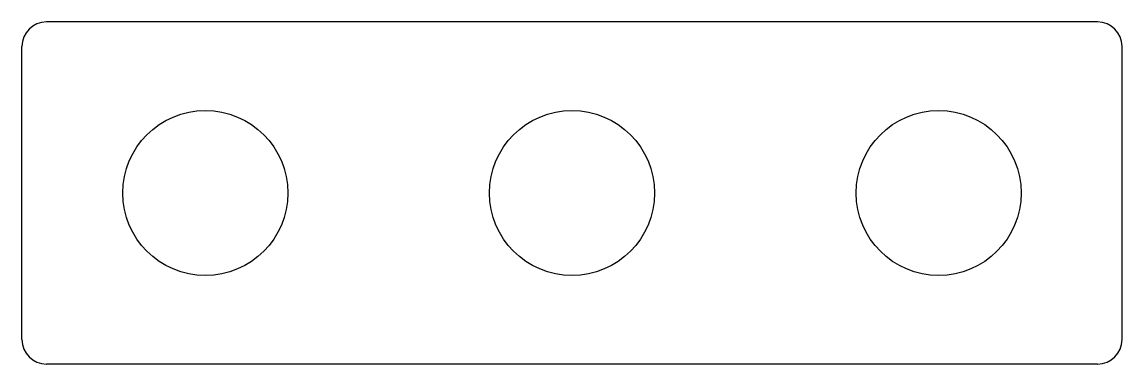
# Model space of a CAD drawing. Header units: inches. Extents: x 0 to 22.5, y 0 to 7.
import ezdxf

# ---------------------------------------------------------------- set-up
doc = ezdxf.new("R2010")
doc.units = ezdxf.units.IN
doc.header["$MEASUREMENT"] = 0

msp = doc.modelspace()

# ---------------------------------------------------------------- linework, layer by layer
at = {"color": 7, "linetype": 'Continuous', "lineweight": 25}
for p, q in [((22, 7), (0.5, 7)), ((0, 0.5), (0, 6.5)), ((22.5, 0.5), (22.5, 6.5)), ((22, 0), (0.5, 0))]:
    msp.add_line(p, q, dxfattribs=at)
for centre, radius in [((3.75, 3.5), 1.688), ((11.25, 3.5), 1.688), ((18.75, 3.5), 1.687)]:
    msp.add_circle(centre, radius, dxfattribs=at)
for centre, start, end in [((0.5, 6.5), 90, 180), ((22, 6.5), 0, 90), ((0.5, 0.5), 180, 270), ((22, 0.5), 270, 0)]:
    msp.add_arc(centre, 0.5, start, end, dxfattribs=at)

doc.saveas('drawing.dxf')
